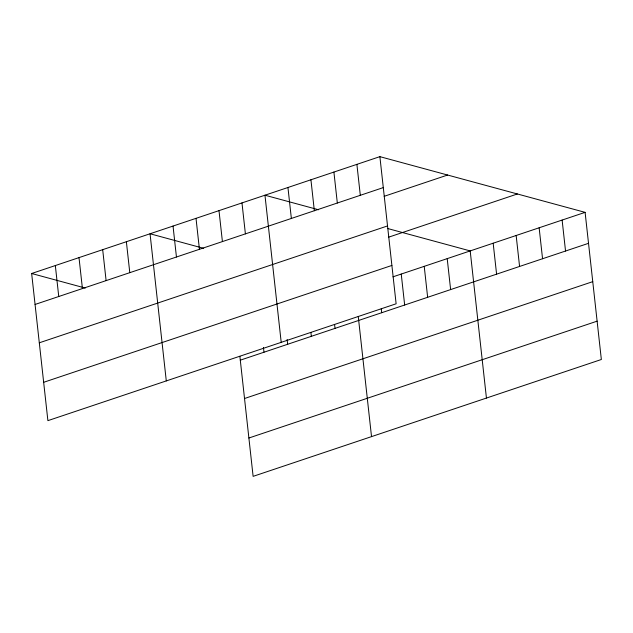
<?xml version="1.0" encoding="UTF-8"?>
<svg xmlns="http://www.w3.org/2000/svg" width="633" height="633" viewBox="0 0 633 633"><rect width="100%" height="100%" fill="white"/><g stroke="black" fill="none" stroke-linecap="round" stroke-linejoin="round"><path stroke-width="0.95" d="M379.879 156.644L396.123 303.785L47.894 420.644L31.65 273.503L379.879 156.644L585.106 212.356L601.35 359.497L253.121 476.356L239.867 356.3M35.068 304.457L383.289 187.597M384.168 196.317L447.602 175.032M39.301 342.801L387.523 225.941M388.678 237.161L517.383 193.975M43.661 382.3L391.89 265.441M392.966 276.835L585.106 212.356M240.295 360.169L588.524 243.317M244.528 398.513L592.757 281.653M248.888 438.012L597.117 321.16M318.581 209.76L264.958 195.209L281.202 342.342M387.776 228.545L470.192 250.921L486.437 398.062M203.66 248.326L150.045 233.767L166.289 380.908M31.65 273.503L85.265 288.055M562.12 220.07L565.538 251.024M539.142 227.785L542.56 258.739M516.156 235.5L519.574 266.453M493.17 243.207L496.589 274.168M447.207 258.636L450.625 289.59M424.229 266.351L427.647 297.304M401.243 274.057L404.661 305.019M381.248 308.857L381.675 312.726M356.893 164.358L360.312 195.312M358.27 316.571L371.524 436.628M333.908 172.065L337.326 203.027M334.588 324.515L335.015 328.385M310.93 179.78L314.348 210.734M310.906 332.467L311.333 336.337M287.944 187.495L291.362 218.448M287.121 339.446L287.659 344.281M263.447 347.39L263.977 352.225M241.98 202.916L245.398 233.878M218.994 210.631L222.412 241.584M196.016 218.345L199.427 249.299M173.031 226.06L176.449 257.014M126.371 241.719L129.789 272.673M102.688 249.663L106.107 280.617M79.006 257.607L82.425 288.561M55.332 265.551L58.75 296.513"/></g></svg>
